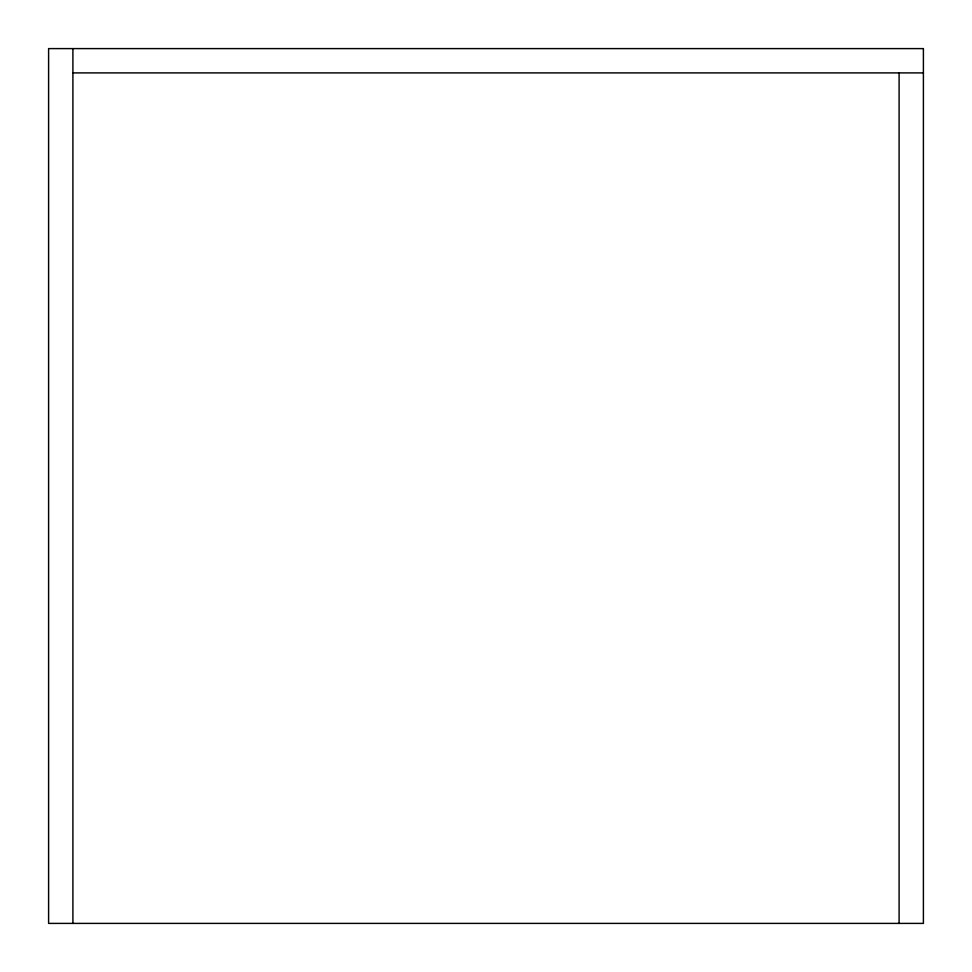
<?xml version="1.0" encoding="UTF-8"?>
<svg xmlns="http://www.w3.org/2000/svg" width="972" height="972" viewBox="0 0 972 972"><rect width="100%" height="100%" fill="white"/><g stroke="black" fill="none" stroke-linecap="round" stroke-linejoin="round"><path stroke-width="1.46" d="M72.9 72.9L923.4 72.9M899.1 72.9L899.1 923.4M72.9 48.6L72.9 923.4M923.4 48.6L48.6 48.6L48.6 923.4L923.4 923.4L923.4 48.6"/></g></svg>
